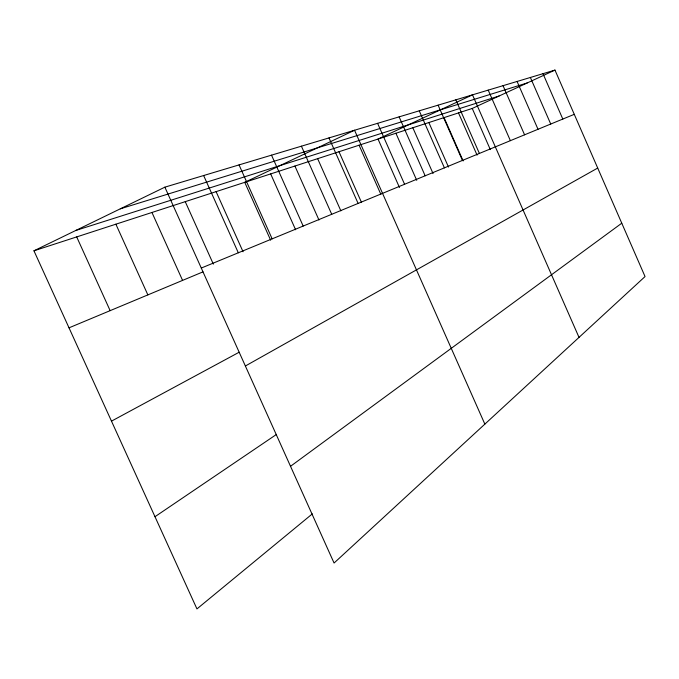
<?xml version="1.0" encoding="UTF-8"?>
<svg xmlns="http://www.w3.org/2000/svg" width="679" height="679" viewBox="0 0 679 679"><rect width="100%" height="100%" fill="white"/><g stroke="black" fill="none" stroke-linecap="round" stroke-linejoin="round"><path stroke-width="1.02" d="M312.332 513.884L196.952 608.91L33.95 250.797L164.87 187.166L554.972 70.09L645.05 276.557L334.068 563.027L164.87 187.166M290.527 466.295L621.769 223.204M154.99 516.702L276.54 434.382M245.374 365.998L597.707 168.053M111.483 421.141L239.152 352.231M33.95 250.797L472.244 108.453L554.972 70.09M69.012 327.83L202.979 271.872M201.281 268.052L574.273 114.335M75.81 230.453L499.073 96.011M120.302 208.826L527.193 82.974M76.693 236.912L110.142 310.651M151.952 212.476L182.575 280.393M115.88 224.189L147.861 294.898M185.248 201.655L213.342 264.123M239.05 164.904L272.143 238.847M270.641 240.188L244.746 182.337L354.548 130.241L484.857 424.12M216.1 191.639L243.057 251.739M203.641 175.53L238.312 252.792M317.645 158.657L340.866 210.846M301.408 146.189L331.725 214.292M294.915 166.041L318.969 220.004M271.524 155.16L303.173 226.056M270.666 173.917L295.611 229.765M359.081 145.204L380.809 194.194M338.991 151.731L361.457 202.3M328.992 137.913L358.105 203.42M428.856 122.543L448.488 167.051M419.249 110.83L444.406 167.857M412.832 127.745L433.049 173.527M399.125 116.864L425.156 175.793M395.908 133.245L416.728 180.325M377.6 123.323L404.582 184.272M399.481 187.514L378.025 139.051L472.491 94.848L579.017 337.378M472.244 108.453L490.323 149.601M455.821 99.847L479.391 153.437M458.503 112.909L477.074 155.126M444.058 117.603L463.146 160.94M438.108 105.169L462.441 160.422M530.375 77.474L550.737 124.036M517.084 81.463L538.014 129.282M503.046 85.673L524.578 134.815M488.209 90.129L510.379 140.663M542.988 73.688L562.806 119.063"/></g></svg>
